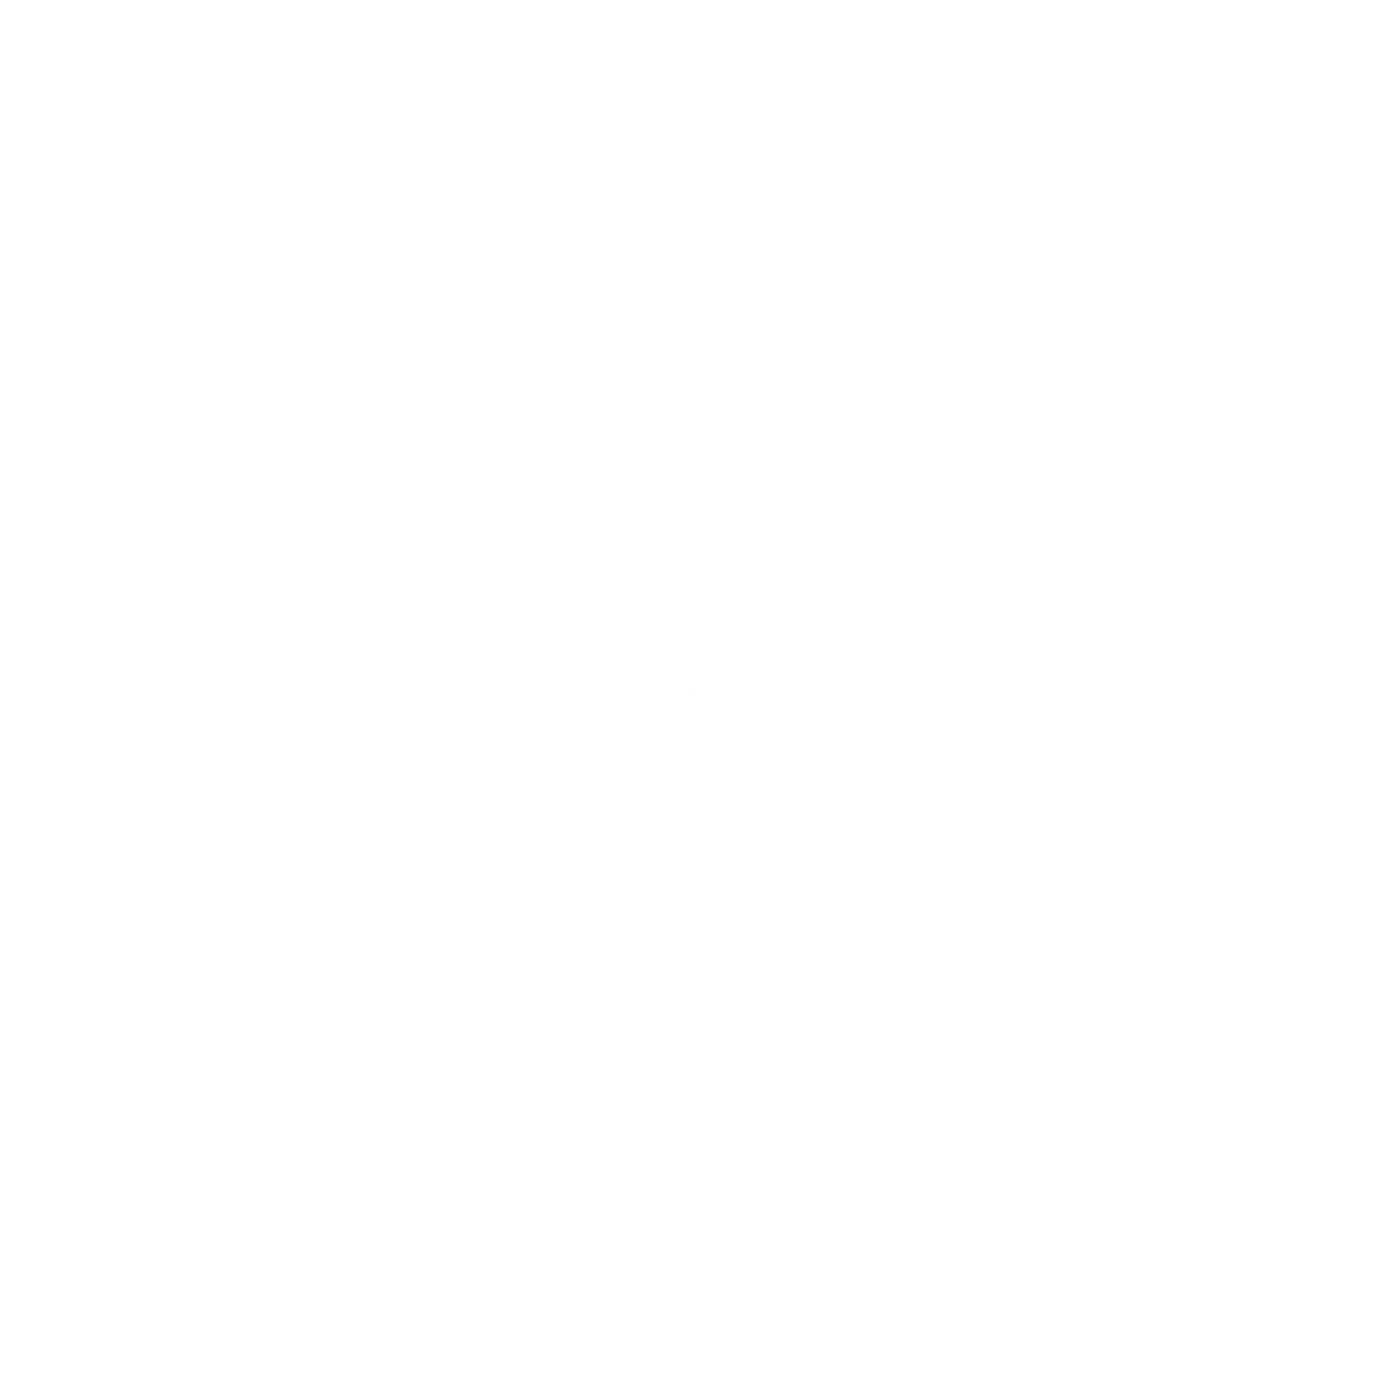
# Model space of a CAD drawing. Extents: x -195 to -195, y 1 to 1.
import ezdxf

# ---------------------------------------------------------------- set-up
doc = ezdxf.new("R2010")
doc.units = 0
doc.header["$LTSCALE"] = 10
doc.header["$MEASUREMENT"] = 0
doc.linetypes.add('CENTER', pattern=[2, 1.25, -0.25, 0.25, -0.25])
doc.layers.get('0').update_dxf_attribs({"linetype": 'CONTINUOUS'})

msp = doc.modelspace()

# ---------------------------------------------------------------- linework, layer by layer
at = {"color": 1, "linetype": 'CENTER', "extrusion": (0, 1, 0)}
msp.add_line((-195, 1, -174.75), (-195, 1, -225.25), dxfattribs=at)

doc.saveas('drawing.dxf')
